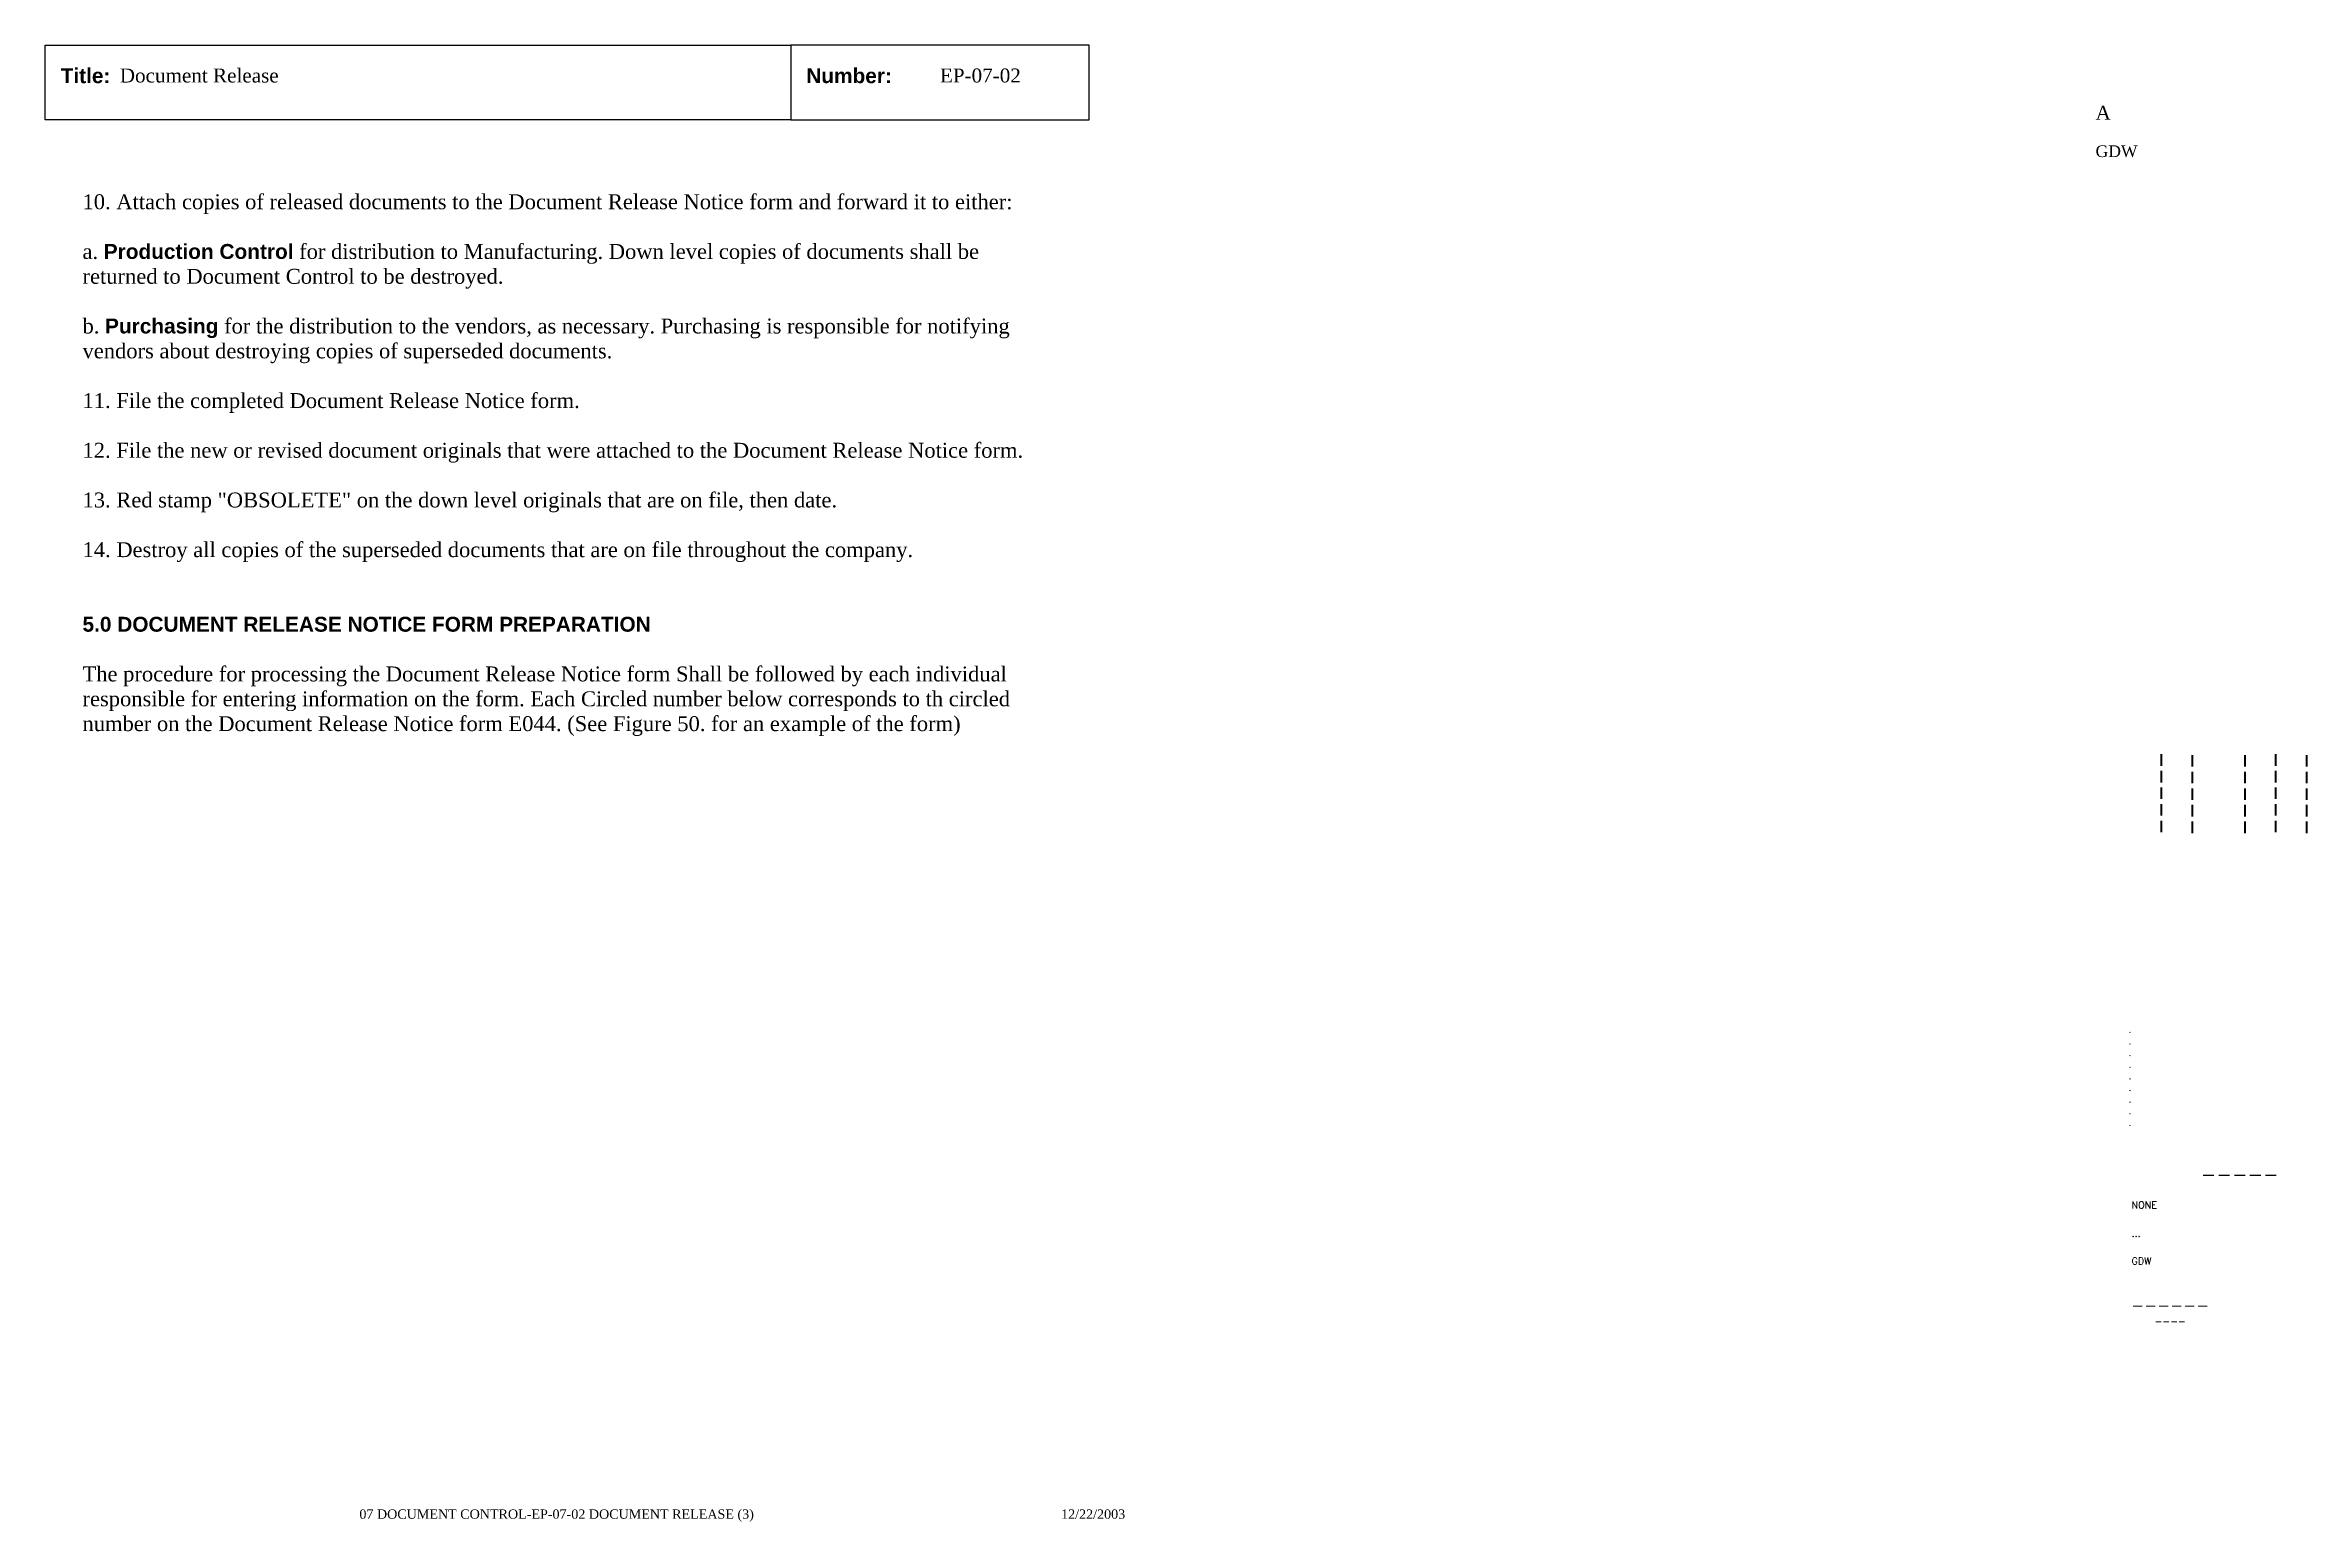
# Paper-space layout 'EP-07-02 Document Release (3)' of a CAD drawing. Header units: inches. Extents: x 1 to 31.3, y 0.2 to 20.
import ezdxf
from ezdxf.enums import TextEntityAlignment as Align

# ---------------------------------------------------------------- set-up
doc = ezdxf.new("R2010")
doc.units = ezdxf.units.IN
doc.header["$MEASUREMENT"] = 0
doc.layers.add('TitleBlock_Attributes', color=40, linetype='Continuous', plot=False)
doc.layers.add('TitleBlock_Atts_Print', color=1, linetype='Continuous')
doc.styles.get("Standard").update_dxf_attribs({"font": 'simplex.shx'})
doc.styles.add('style1', font='TIMES.TTF')
doc.styles.add('styleAtt', font='TIMES.TTF')
doc.styles.add('TBBIGTEXT', font='complex.shx')

# ---------------------------------------------------------------- blocks, each defined once
blk = doc.blocks.new('Test1')
at = {"layer": 'TitleBlock_Attributes', "style": 'TBBIGTEXT', "width": 0.8}
for tag, p, height in [('SideLine1', (29.492, 9.408), 0.25), ('SideLine2', (29.906, 9.396), 0.25), ('SideLine3', (30.612, 9.396), 0.25), ('SideLine4', (31.026, 9.408), 0.25), ('SideLine5', (31.44, 9.396), 0.25), ('File-Layout', (28.803, 3.641), 0.125)]:
    blk.add_attdef(tag, p, '', height=height, rotation=90, dxfattribs=at)
at = {"layer": 'TitleBlock_Attributes'}
for tag, p, height in [('REV1', (28.947, 6.754), 0.0625), ('REV2', (28.947, 6.598), 0.0625), ('REV3', (28.947, 6.442), 0.0625), ('REV4', (28.947, 6.286), 0.0625), ('REV5', (28.947, 6.13), 0.0625), ('REV6', (28.947, 5.974), 0.0625), ('REV7', (28.947, 5.818), 0.0625), ('REV8', (28.947, 5.662), 0.0625), ('REV9', (28.947, 5.506), 0.0625), ('SCALE', (28.983, 4.394), 0.0938), ('INCHARGE', (28.983, 4.016), 0.0938), ('DRW', (28.983, 3.641), 0.0938)]:
    blk.add_attdef(tag, p, '', height=height, dxfattribs=at)
at = {"layer": 'TitleBlock_Attributes', "style": 'TBBIGTEXT'}
for tag, height, p in [('PROJNUM', 0.188, (30.434, 4.761)), ('DWG_NUM', 0.156, (31.168, 4.127)), ('CUSTOMER', 0.156, (29.501, 3.017)), ('LOCATION', 0.0938, (29.501, 2.835)), ('DESC_1', 0.188, (29.501, 2.412)), ('DESC_2', 0.188, (29.501, 2.1)), ('DESC_3', 0.188, (29.501, 1.787))]:
    blk.add_attdef(tag, text='', height=height, dxfattribs=at).set_placement(p, align=Align.CENTER)
at = {"layer": 'TitleBlock_Attributes'}
blk.add_attdef('DRW_DATE', text='', height=0.0938, dxfattribs=at).set_placement((31.149, 3.648), align=Align.CENTER)

psp = doc.layouts.new('EP-07-02 Document Release (3)')

# ---------------------------------------------------------------- linework, layer by layer
for points in [[(1, 20), (11, 20), (11, 19), (1, 19)], [(11, 19), (15, 19), (15, 20), (11, 20)]]:
    psp.add_lwpolyline(points, close=True)

# ---------------------------------------------------------------- block references
ref = psp.add_blockref('Test1', (0, 0))
ref.add_attrib('CUSTOMER', '------', dxfattribs={"layer": 'TitleBlock_Attributes', "height": 0.1562, "style": 'TBBIGTEXT'}).set_placement((29.501, 3.017), align=Align.CENTER)
ref.add_attrib('LOCATION', '----', dxfattribs={"layer": 'TitleBlock_Attributes', "height": 0.0938, "style": 'TBBIGTEXT'}).set_placement((29.501, 2.835), align=Align.CENTER)
ref.add_attrib('DESC_1', 'Document Release', (2, 19.5), dxfattribs={"layer": 'TitleBlock_Atts_Print', "height": 0.1875, "style": 'styleAtt'})
ref.add_attrib('DESC_2', 'EP-07-02', (13, 19.5), dxfattribs={"layer": 'TitleBlock_Atts_Print', "height": 0.1875, "style": 'styleAtt'})
ref.add_attrib('DESC_3', 'A', (28.5, 19), dxfattribs={"layer": 'TitleBlock_Attributes', "height": 0.188, "style": 'styleAtt'})
ref.add_attrib('PROJNUM', '-----', dxfattribs={"layer": 'TitleBlock_Attributes', "height": 0.1875, "style": 'TBBIGTEXT'}).set_placement((30.434, 4.761), align=Align.CENTER)
ref.add_attrib('DWG_NUM', 'GDW', (28.5, 18.5), dxfattribs={"layer": 'TitleBlock_Attributes', "height": 0.1562, "style": 'styleAtt'})
ref.add_attrib('DRW_DATE', '12/22/2003', dxfattribs={"layer": 'TitleBlock_Atts_Print', "height": 0.125, "style": 'styleAtt'}).set_placement((15.055, 0.232), align=Align.CENTER)
ref.add_attrib('DRW', 'GDW', (28.983, 3.641), dxfattribs={"layer": 'TitleBlock_Attributes', "height": 0.0938})
ref.add_attrib('INCHARGE', '...', (28.983, 4.016), dxfattribs={"layer": 'TitleBlock_Attributes', "height": 0.0938})
ref.add_attrib('SCALE', 'NONE', (28.983, 4.394), dxfattribs={"layer": 'TitleBlock_Attributes', "height": 0.0938})
ref.add_attrib('REV1', '.', (28.947, 6.754), dxfattribs={"layer": 'TitleBlock_Attributes', "height": 0.0625})
ref.add_attrib('REV2', '.', (28.947, 6.598), dxfattribs={"layer": 'TitleBlock_Attributes', "height": 0.0625})
ref.add_attrib('REV3', '.', (28.947, 6.442), dxfattribs={"layer": 'TitleBlock_Attributes', "height": 0.0625})
ref.add_attrib('REV4', '.', (28.947, 6.286), dxfattribs={"layer": 'TitleBlock_Attributes', "height": 0.0625})
ref.add_attrib('REV5', '.', (28.947, 6.13), dxfattribs={"layer": 'TitleBlock_Attributes', "height": 0.0625})
ref.add_attrib('REV6', '.', (28.947, 5.974), dxfattribs={"layer": 'TitleBlock_Attributes', "height": 0.0625})
ref.add_attrib('REV7', '.', (28.947, 5.818), dxfattribs={"layer": 'TitleBlock_Attributes', "height": 0.0625})
ref.add_attrib('REV8', '.', (28.947, 5.662), dxfattribs={"layer": 'TitleBlock_Attributes', "height": 0.0625})
ref.add_attrib('REV9', '.', (28.947, 5.506), dxfattribs={"layer": 'TitleBlock_Attributes', "height": 0.0625})
ref.add_attrib('SideLine1', '-----', (29.492, 9.408), dxfattribs={"layer": 'TitleBlock_Attributes', "height": 0.25, "rotation": 90, "style": 'TBBIGTEXT', "width": 0.8})
ref.add_attrib('SideLine2', '-----', (29.906, 9.396), dxfattribs={"layer": 'TitleBlock_Attributes', "height": 0.25, "rotation": 90, "style": 'TBBIGTEXT', "width": 0.8})
ref.add_attrib('SideLine3', '-----', (30.612, 9.396), dxfattribs={"layer": 'TitleBlock_Attributes', "height": 0.25, "rotation": 90, "style": 'TBBIGTEXT', "width": 0.8})
ref.add_attrib('SideLine4', '-----', (31.026, 9.408), dxfattribs={"layer": 'TitleBlock_Attributes', "height": 0.25, "rotation": 90, "style": 'TBBIGTEXT', "width": 0.8})
ref.add_attrib('SideLine5', '-----', (31.44, 9.396), dxfattribs={"layer": 'TitleBlock_Attributes', "height": 0.25, "rotation": 90, "style": 'TBBIGTEXT', "width": 0.8})
ref.add_attrib('File-Layout', '07 DOCUMENT CONTROL-EP-07-02 DOCUMENT RELEASE (3)', dxfattribs={"layer": 'TitleBlock_Atts_Print', "height": 0.125, "style": 'styleAtt'}).set_placement((7.859, 0.232), align=Align.CENTER)

# ---------------------------------------------------------------- texts
at = {"color": 5, "char_height": 0.2, "width": 2, "attachment_point": 1, "line_spacing_factor": 1.5, "style": 'style1'}
for s, insert in [('{\\fArial|b1|i0|c0|p34;Title:}', (1.207, 19.691)), ('{\\fArial|b1|i0|c0|p34;Number:}', (11.207, 19.691))]:
    psp.add_mtext(s, dxfattribs=dict(at, insert=insert))
at = {"color": 5, "insert": (1.5, 18), "char_height": 0.2, "width": 13, "attachment_point": 1, "style": 'style1'}
psp.add_mtext('10. Attach copies of released documents to the Document Release Notice form and forward it to either:\\P\\Pa. {\\fArial|b1|i0|c0|p34;Production Control} for distribution to Manufacturing. Down level copies of documents shall be returned to Document Control to be destroyed.\\P\\Pb. {\\fArial|b1|i0|c0|p34;Purchasing} for the distribution to the vendors, as necessary. Purchasing is responsible for notifying vendors about destroying copies of superseded documents.\\P\\P11. File the completed Document Release Notice form.\\P\\P12. File the new or revised document originals that were attached to the Document Release Notice form.\\P\\P13. Red stamp "OBSOLETE" on the down level originals that are on file, then date.\\P\\P14. Destroy all copies of the superseded documents that are on file throughout the company.\\P\\P\\P{\\fArial|b1|i0|c0|p34;5.0 DOCUMENT RELEASE NOTICE FORM PREPARATION\\P\\P}The procedure for processing the Document Release Notice form Shall be followed by each individual responsible for entering information on the form. Each Circled number below corresponds to th circled number on the Document Release Notice form E044. (See Figure 50. for an example of the form)', dxfattribs=at)

doc.saveas('drawing.dxf')
